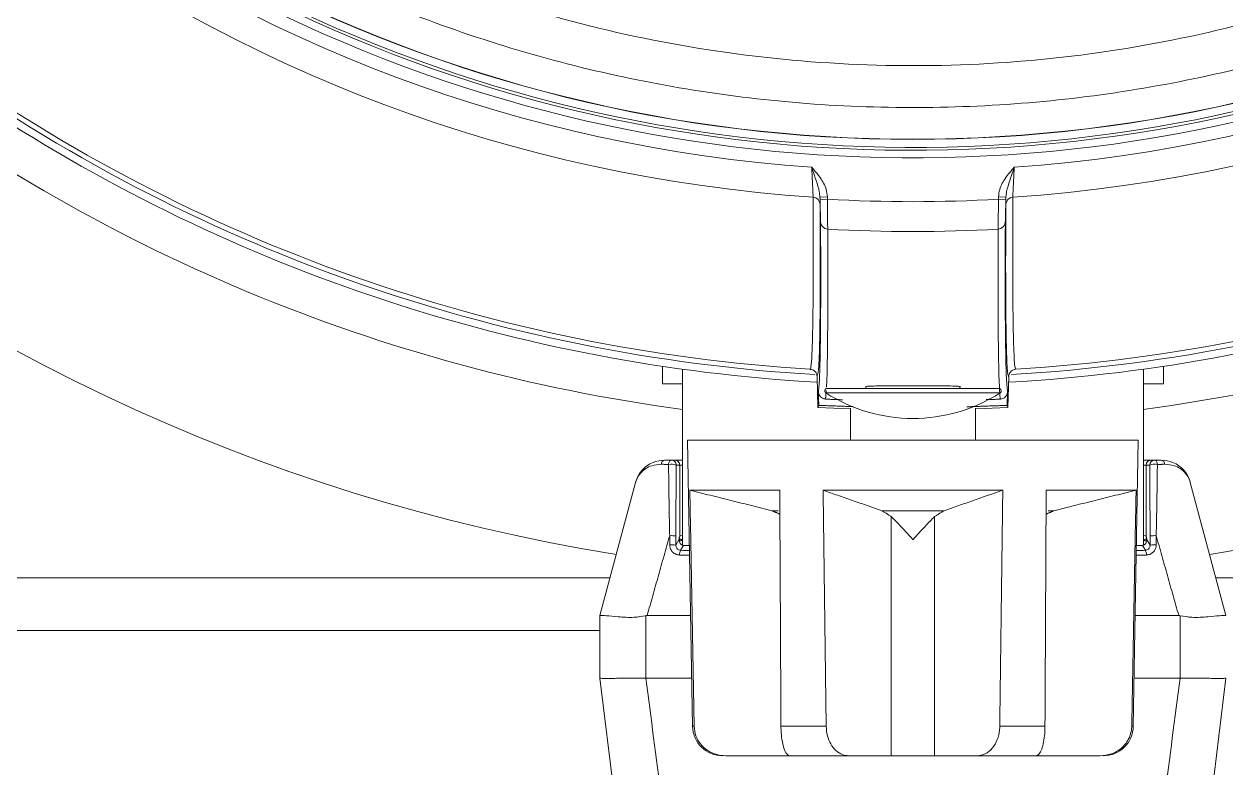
# Model space of a CAD drawing. Extents: x 16.7 to 113.1, y 4.5 to 84.5.
# Drawn here: x 105.198 to 107.598, y 31.767 to 33.252 of the extents above; entities that cross this region are included whole.
import ezdxf

# ---------------------------------------------------------------- set-up
doc = ezdxf.new("R2010")
doc.units = 0
doc.header["$MEASUREMENT"] = 0
doc.linetypes.add('SLD-SOLID', pattern=[0])
doc.layers.add('OBJECT', color=7, linetype='CONTINUOUS')

msp = doc.modelspace()

# ---------------------------------------------------------------- linework, layer by layer
at = {"layer": 'OBJECT', "linetype": 'SLD-SOLID', "lineweight": 15}
for p, q in [((106.787, 32.9064), (106.802, 32.9068)), ((106.7871, 32.9017), (106.787, 32.9064)), ((106.802, 32.9068), (106.8021, 32.9021)), ((107.1433, 32.9021), (107.1434, 32.9068)), ((107.1584, 32.9064), (107.1434, 32.9068)), ((107.1584, 32.9064), (107.1583, 32.9017)), ((106.7871, 32.9017), (106.8021, 32.9021)), ((107.1433, 32.9021), (107.1583, 32.9017)), ((106.4727, 32.5337), (106.4727, 32.5687)), ((107.4727, 32.5687), (107.4727, 32.5337)), ((106.5127, 32.2117), (106.5127, 32.563)), ((106.783, 32.4867), (106.7814, 32.5482)), ((107.1624, 32.4867), (107.164, 32.5482)), ((107.4327, 32.563), (107.4327, 32.2117)), ((106.5127, 32.5337), (106.4727, 32.5337)), ((106.8015, 32.5247), (107.1439, 32.5247)), ((106.8789, 32.5278), (106.8789, 32.5247)), ((107.0664, 32.5247), (107.0664, 32.5278)), ((107.4727, 32.5337), (107.4327, 32.5337)), ((106.7988, 32.5155), (107.1465, 32.5155)), ((106.8477, 32.4853), (106.8477, 32.4215)), ((107.0977, 32.4215), (107.0977, 32.4853)), ((106.5227, 32.4215), (106.5327, 31.8504)), ((107.4227, 32.4215), (106.5227, 32.4215)), ((107.4127, 31.8504), (107.4227, 32.4215)), ((106.4899, 32.3815), (106.497, 32.3815)), ((106.497, 32.3815), (106.5126, 32.3815)), ((107.4484, 32.3815), (107.4328, 32.3815)), ((107.4555, 32.3815), (107.4484, 32.3815)), ((106.5069, 32.3715), (106.4999, 32.3715)), ((106.5069, 32.2295), (106.5069, 32.3715)), ((106.5127, 32.3715), (106.5069, 32.3715)), ((107.4327, 32.3715), (107.4384, 32.3715)), ((107.4384, 32.2295), (107.4384, 32.3715)), ((107.4384, 32.3715), (107.4455, 32.3715)), ((106.3477, 32.0715), (106.4188, 32.337)), ((107.5977, 32.0715), (107.5265, 32.337)), ((106.7067, 32.3215), (106.5272, 32.3215)), ((107.1521, 32.3215), (106.7933, 32.3215)), ((107.4182, 32.3215), (107.2387, 32.3215)), ((106.7032, 32.2806), (106.6912, 32.2806)), ((107.0348, 32.2806), (106.9106, 32.2806)), ((107.2542, 32.2806), (107.2427, 32.2806)), ((106.9295, 31.7915), (106.9295, 32.2689)), ((107.0159, 31.7915), (107.0159, 32.2689)), ((106.499, 32.212), (106.5061, 32.2239)), ((106.5061, 32.2239), (106.5061, 32.2263)), ((106.5062, 32.2282), (106.5069, 32.2295)), ((106.5073, 32.2169), (106.5071, 32.2165)), ((106.5146, 32.2114), (106.5087, 32.2015)), ((106.5146, 32.2114), (106.5169, 32.2114)), ((106.5147, 32.2114), (106.5146, 32.2114)), ((106.5264, 32.2114), (106.5169, 32.2114)), ((106.5264, 32.2114), (106.5169, 32.2114)), ((106.5169, 32.2114), (106.5169, 32.2114)), ((107.4285, 32.2114), (107.419, 32.2114)), ((107.4285, 32.2114), (107.419, 32.2114)), ((107.4285, 32.2114), (107.4308, 32.2114)), ((107.4285, 32.2114), (107.4285, 32.2114)), ((107.4307, 32.2114), (107.4308, 32.2114)), ((107.4308, 32.2114), (107.4367, 32.2015)), ((107.4381, 32.2169), (107.4383, 32.2165)), ((107.4392, 32.2282), (107.4384, 32.2295)), ((107.4393, 32.2239), (107.4393, 32.2263)), ((107.4463, 32.212), (107.4393, 32.2239)), ((106.3678, 32.1465), (104.7727, 32.1465)), ((109.1727, 32.1465), (107.5776, 32.1465)), ((106.3477, 31.9465), (106.3477, 32.0715)), ((106.3477, 32.0715), (106.3477, 32.0715)), ((106.4392, 32.071), (106.4392, 31.9465)), ((106.442, 32.0715), (106.5288, 32.0715)), ((107.5034, 32.0715), (107.4166, 32.0715)), ((107.5061, 32.071), (107.5061, 31.9465)), ((107.5977, 32.0715), (107.5977, 32.0715)), ((104.7727, 32.0416), (106.3477, 32.0416)), ((106.3477, 31.9465), (106.3477, 31.9465)), ((106.3831, 31.6578), (106.3477, 31.9465)), ((106.4394, 31.9465), (106.531, 31.9465)), ((107.506, 31.9465), (107.4144, 31.9465)), ((107.5623, 31.6578), (107.5977, 31.9465)), ((106.5327, 31.8504), (106.5358, 31.8504)), ((106.7091, 31.8504), (106.7994, 31.8504)), ((107.146, 31.8504), (107.2363, 31.8504)), ((107.4096, 31.8504), (107.4127, 31.8504)), ((106.7176, 31.7915), (106.5988, 31.7915)), ((106.7176, 31.7915), (106.7631, 31.7915)), ((106.8445, 31.7915), (106.727, 31.7915)), ((106.9295, 31.7915), (106.8445, 31.7915)), ((106.9295, 31.7915), (107.0159, 31.7915)), ((107.0159, 31.7915), (107.1009, 31.7915)), ((107.2184, 31.7915), (107.1009, 31.7915)), ((107.1823, 31.7915), (107.2278, 31.7915)), ((107.2278, 31.7915), (107.3466, 31.7915))]:
    msp.add_line(p, q, dxfattribs=at)
at = {"layer": 'OBJECT', "linetype": 'SLD-SOLID', "lineweight": 15, "flags": 128}
for points in [[(106.783, 32.4867), (106.8304, 32.4844), (106.8477, 32.4838)], [(107.0977, 32.4838), (107.115, 32.4844), (107.1624, 32.4867)], [(106.4846, 32.3729), (106.4848, 32.3746), (106.4852, 32.3763), (106.4857, 32.3777), (106.4864, 32.379), (106.4871, 32.3801), (106.488, 32.3808), (106.4889, 32.3813), (106.4899, 32.3815)], [(107.4608, 32.3729), (107.4606, 32.3746), (107.4602, 32.3763), (107.4597, 32.3777), (107.459, 32.379), (107.4582, 32.3801), (107.4574, 32.3808), (107.4565, 32.3813), (107.4555, 32.3815)], [(106.5169, 32.2114), (106.5163, 32.2114), (106.5147, 32.2114)], [(107.4307, 32.2114), (107.4301, 32.2114), (107.4285, 32.2114)]]:
    msp.add_lwpolyline(points, dxfattribs=at)
at = {"layer": 'OBJECT', "linetype": 'SLD-SOLID', "lineweight": 15}
for centre, radius, start, end in [((106.9727, 35.9065), 3.0068, 199.7991, 266.1975), ((106.9727, 35.9065), 2.9472, 200.4368, 266.0663), ((106.9727, 35.9065), 3.0068, 273.8025, 340.2009), ((106.9727, 35.9065), 2.9472, 273.9337, 339.5632), ((106.9727, 35.9065), 3.76, 196.2407, 260.9363), ((106.9727, 35.9065), 3.76, 279.0637, 343.7593), ((106.9727, 35.9065), 2.9217, 241.1451, 294.6952), ((106.9727, 35.9065), 2.9067, 241.4467, 294.6952), ((106.9727, 35.9065), 2.901, 241.6184, 294.5249), ((106.9722, 35.907), 2.8855, 242.0886, 297.9114), ((106.9722, 35.907), 2.8851, 242.0886, 297.9114), ((106.9727, 35.9065), 3.4547, 232.3451, 262.3483), ((106.9727, 35.9065), 3.36, 234.3364, 266.6557), ((106.9727, 35.9065), 3.35, 234.4956, 266.4858), ((106.9727, 35.9065), 3.36, 273.3521, 305.6636), ((106.9727, 35.9065), 3.35, 273.5142, 305.5044), ((106.9727, 35.9065), 3.4547, 277.6517, 307.6804), ((106.9727, 35.9065), 3.375, 236.7599, 266.7562), ((106.9727, 35.9065), 3.375, 273.2438, 303.2401), ((106.7724, 32.8914), 0.0149, 1.6923, 86.4323), ((107.173, 32.8914), 0.0149, 93.5677, 178.3077), ((106.9727, 35.9065), 3.0092, 266.7506, 273.2494), ((106.8031, 32.8573), 0.0149, 181.6948, 267.046), ((107.1422, 32.8573), 0.0149, 272.954, 358.3052), ((106.9727, 35.9065), 3.0688, 266.8184, 273.1816), ((106.8015, 32.5197), 0.005, 90, 237.4319), ((107.1439, 32.5197), 0.005, 302.5681, 90), ((106.9727, 32.7877), 0.323, 237.4319, 302.5681), ((106.4785, 32.3735), 0.00813, 102.1963, 182.4272), ((106.4899, 32.3715), 0.00999, 359.9607, 89.9607), ((106.497, 32.3715), 0.00999, 359.9607, 89.9607), ((107.4484, 32.3715), 0.00999, 90.0393, 180.0393), ((107.4555, 32.3715), 0.00999, 90.0393, 180.0393), ((107.4669, 32.3735), 0.00813, 357.5728, 77.8037), ((106.4896, 32.3437), 0.0296, 69.6956, 99.7784), ((107.4558, 32.3437), 0.0296, 80.2216, 110.3044), ((106.4901, 32.163), 0.0678, 82.3869, 92.6803), ((106.4901, 32.1448), 0.0678, 82.3868, 92.6801), ((106.497, 32.2294), 0.00992, 336.6523, 0.2694), ((106.512, 32.214), 0.00733, 82.3717, 135.0105), ((107.4336, 32.214), 0.0072, 46.1304, 93.8953), ((107.4484, 32.2294), 0.00992, 179.7306, 203.3477), ((107.4553, 32.163), 0.0678, 87.3197, 97.6131), ((107.4553, 32.1448), 0.0678, 87.3199, 97.6132), ((106.5219, 32.1937), 0.0153, 149.2139, 185.9958), ((107.4235, 32.1937), 0.0153, 354.0042, 30.7861), ((106.5927, 31.8515), 0.06, 181, 270), ((107.3527, 31.8515), 0.06, 270, 359)]:
    msp.add_arc(centre, radius, start, end, dxfattribs=at)
for centre, major_axis, ratio, start_param, end_param in [((106.4937, 32.2406), (-0.008, 0.0234), 0.411517, 3.54502, 3.919031), ((106.5036, 32.2406), (-0.002, 0.016), 0.100662, 3.339482, 3.812184), ((106.5124, 32.2177), (-0.004, 0.0117), 0.411517, 0.876129, 1.497694), ((106.5219, 32.2294), (0.015, 0), 0.145814, 2.233983, 3.089233), ((107.4235, 32.2294), (0.015, 0), 0.145814, 0.05236, 0.90761), ((107.433, 32.2177), (0.004, 0.0117), 0.411517, 4.785491, 5.407056), ((107.4418, 32.2406), (0.002, 0.016), 0.100662, 2.471001, 2.943703), ((107.4517, 32.2406), (0.008, 0.0234), 0.411517, 2.364154, 2.738165), ((106.9727, 32.3918), (2.2237, 0), 0.08749, 4.50219, 4.510381), ((106.9727, 32.3918), (2.2237, 0), 0.08749, 4.914397, 4.922588)]:
    msp.add_ellipse(centre, major_axis=major_axis, ratio=ratio, start_param=start_param, end_param=end_param, dxfattribs=at)
for points, knots in [([(105.4805, 33.626), (105.5646, 33.5732), (105.7329, 33.4675), (106.0057, 33.3454), (106.2894, 33.2519), (106.5826, 33.192), (106.8806, 33.1649), (107.1787, 33.171), (107.4729, 33.211), (107.7597, 33.2825), (108.0211, 33.3797), (108.2569, 33.4942), (108.3949, 33.5821), (108.4638, 33.626)], [0, 0, 0, 0, 0.094108, 0.188508, 0.282606, 0.376776, 0.471253, 0.56542, 0.658464, 0.751806, 0.844857, 0.922428, 1, 1, 1, 1]), ([(108.5184, 33.5562), (108.454, 33.5152), (108.3248, 33.433), (108.1172, 33.3294), (107.8996, 33.2414), (107.6755, 33.1726), (107.448, 33.1231), (107.2176, 33.0927), (106.9826, 33.0818), (106.7488, 33.0909), (106.5191, 33.1193), (106.2941, 33.1661), (106.0712, 33.2322), (105.8501, 33.319), (105.6328, 33.425), (105.4951, 33.5124), (105.426, 33.5562)], [0, 0, 0, 0, 0.069874, 0.140224, 0.21209, 0.284485, 0.354361, 0.42473, 0.496663, 0.569139, 0.63829, 0.70792, 0.779053, 0.850702, 0.925062, 1, 1, 1, 1]), ([(106.7733, 32.9063), (106.7733, 32.9071), (106.7732, 32.909), (106.7728, 32.9179), (106.7721, 32.9332), (106.7713, 32.9503), (106.7707, 32.9616), (106.7705, 32.9662)], [0, 0, 0, 0, 0.1443918, 0.3760491, 0.6088235, 0.8423024, 1, 1, 1, 1]), ([(106.787, 32.9064), (106.7866, 32.9101), (106.7855, 32.9214), (106.7797, 32.9384), (106.7745, 32.9543), (106.7715, 32.9631), (106.7708, 32.9655), (106.7705, 32.9661), (106.7705, 32.9662)], [0, 0, 0, 0, 0.183054, 0.560692, 0.883614, 0.968523, 0.995126, 1, 1, 1, 1]), ([(106.7705, 32.9662), (106.7706, 32.9662), (106.7721, 32.9644), (106.7779, 32.9576), (106.7889, 32.9439), (106.7997, 32.9257), (106.8014, 32.9119), (106.802, 32.9068)], [0, 0, 0, 0, 0.0039186, 0.1015218, 0.392704, 0.778455, 1, 1, 1, 1]), ([(107.1434, 32.9068), (107.144, 32.9119), (107.1457, 32.9257), (107.1565, 32.9439), (107.1675, 32.9576), (107.1733, 32.9644), (107.1748, 32.9662), (107.1749, 32.9662)], [0, 0, 0, 0, 0.221545, 0.607296, 0.898478, 0.996081, 1, 1, 1, 1]), ([(107.1584, 32.9064), (107.1588, 32.9101), (107.1599, 32.9214), (107.1657, 32.9384), (107.1709, 32.9543), (107.1738, 32.9631), (107.1746, 32.9655), (107.1748, 32.9661), (107.1749, 32.9662)], [0, 0, 0, 0, 0.1830541, 0.5606919, 0.8836136, 0.9685229, 0.9951258, 1, 1, 1, 1]), ([(107.1749, 32.9662), (107.1748, 32.9641), (107.1743, 32.9551), (107.1736, 32.9397), (107.1728, 32.923), (107.1722, 32.9106), (107.1721, 32.9078), (107.1721, 32.9063)], [0, 0, 0, 0, 0.0750518, 0.3075333, 0.5388721, 0.7694947, 1, 1, 1, 1]), ([(106.7673, 32.5628), (106.7677, 32.5632), (106.769, 32.5646), (106.7707, 32.5825), (106.7723, 32.6263), (106.7733, 32.695), (106.7737, 32.7856), (106.7734, 32.8661), (106.7733, 32.9063)], [0, 0, 0, 0, 0.080895, 0.258852, 0.443922, 0.629078, 0.814495, 1, 1, 1, 1]), ([(106.787, 32.9064), (106.7871, 32.9021), (106.7873, 32.895), (106.7873, 32.8927), (106.7873, 32.8918)], [0, 0, 0, 0, 0.601615, 1, 1, 1, 1]), ([(107.1581, 32.8918), (107.1581, 32.8936), (107.1582, 32.8963), (107.1583, 32.9037), (107.1584, 32.9064)], [0, 0, 0, 0, 0.635829, 1, 1, 1, 1]), ([(107.1721, 32.9063), (107.1721, 32.9051), (107.1721, 32.8993), (107.172, 32.8753), (107.1718, 32.8187), (107.1719, 32.743), (107.1725, 32.6583), (107.174, 32.5922), (107.1761, 32.565), (107.1776, 32.5632), (107.178, 32.5628)], [0, 0, 0, 0, 0.005085, 0.025423, 0.106777, 0.26949, 0.432262, 0.675585, 0.919105, 1, 1, 1, 1]), ([(106.7873, 32.8918), (106.7875, 32.8387), (106.7878, 32.7324), (106.7868, 32.6281), (106.7849, 32.562), (106.7828, 32.554), (106.7817, 32.5502)], [0, 0, 0, 0, 0.2555394, 0.5112969, 0.7677118, 1, 1, 1, 1]), ([(106.7882, 32.8569), (106.7882, 32.858), (106.7882, 32.8601), (106.7879, 32.8694), (106.7876, 32.8819), (106.7873, 32.8934), (106.7872, 32.9001), (106.7871, 32.9017)], [0, 0, 0, 0, 0.231019, 0.462023, 0.69344, 0.925618, 1, 1, 1, 1]), ([(106.8021, 32.9021), (106.8021, 32.9), (106.8022, 32.8911), (106.8023, 32.8757), (106.8023, 32.8591), (106.8024, 32.8467), (106.8024, 32.8439), (106.8024, 32.8424)], [0, 0, 0, 0, 0.074329, 0.306371, 0.537748, 0.768825, 1, 1, 1, 1]), ([(107.143, 32.8424), (107.143, 32.8427), (107.143, 32.844), (107.143, 32.8501), (107.1431, 32.8637), (107.1432, 32.8818), (107.1432, 32.8953), (107.1433, 32.9021)], [0, 0, 0, 0, 0.070188, 0.302024, 0.534524, 0.767309, 1, 1, 1, 1]), ([(107.1583, 32.9017), (107.1581, 32.8966), (107.1579, 32.8865), (107.1575, 32.8729), (107.1573, 32.8627), (107.1572, 32.8581), (107.1572, 32.8571), (107.1572, 32.8569)], [0, 0, 0, 0, 0.232846, 0.465705, 0.698166, 0.929864, 1, 1, 1, 1]), ([(107.1637, 32.5487), (107.1634, 32.5491), (107.162, 32.5509), (107.16, 32.5753), (107.1584, 32.6425), (107.1576, 32.7441), (107.1579, 32.8426), (107.1581, 32.8918)], [0, 0, 0, 0, 0.0622572, 0.2962699, 0.5304511, 0.7651405, 1, 1, 1, 1]), ([(106.7839, 32.5177), (106.7847, 32.5265), (106.7865, 32.544), (106.788, 32.6141), (106.7887, 32.7136), (106.7884, 32.8091), (106.7882, 32.8569)], [0, 0, 0, 0, 0.249577, 0.499323, 0.749577, 1, 1, 1, 1]), ([(107.1572, 32.8569), (107.157, 32.8093), (107.1567, 32.714), (107.1574, 32.6145), (107.1589, 32.5441), (107.1607, 32.5265), (107.1615, 32.5177)], [0, 0, 0, 0, 0.2495773, 0.4993231, 0.7495767, 1, 1, 1, 1]), ([(106.8024, 32.8424), (106.8024, 32.8413), (106.8024, 32.8354), (106.8025, 32.8114), (106.8027, 32.7549), (106.8027, 32.6789), (106.8021, 32.598), (106.8012, 32.5444), (106.8001, 32.5306), (106.7998, 32.5273)], [0, 0, 0, 0, 0.006939, 0.034695, 0.145722, 0.367782, 0.589923, 0.901252, 1, 1, 1, 1]), ([(107.1455, 32.5259), (107.1451, 32.5328), (107.1442, 32.5497), (107.1432, 32.6052), (107.1425, 32.6958), (107.1428, 32.7935), (107.143, 32.8424)], [0, 0, 0, 0, 0.151624, 0.374647, 0.687212, 1, 1, 1, 1]), ([(106.7814, 32.5482), (106.7812, 32.5499), (106.7808, 32.5532), (106.7781, 32.5577), (106.7742, 32.561), (106.7704, 32.5625), (106.768, 32.5627), (106.7673, 32.5628)], [0, 0, 0, 0, 0.227365, 0.454729, 0.682094, 0.90946, 1, 1, 1, 1]), ([(107.178, 32.5628), (107.1764, 32.5625), (107.173, 32.562), (107.1687, 32.5591), (107.1655, 32.5551), (107.1642, 32.5512), (107.164, 32.5489), (107.164, 32.5482)], [0, 0, 0, 0, 0.2273664, 0.4547328, 0.6820989, 0.9094643, 1, 1, 1, 1]), ([(106.8783, 32.5278), (106.8784, 32.528), (106.8786, 32.5287), (106.8892, 32.5293), (106.9006, 32.5295), (106.905, 32.5296)], [0, 0, 0, 0, 0.2996648, 0.7298973, 1, 1, 1, 1]), ([(106.905, 32.5296), (106.9134, 32.5297), (106.93, 32.5299), (106.9619, 32.53), (106.9944, 32.5299), (107.0246, 32.5298), (107.0488, 32.5295), (107.0651, 32.5289), (107.0671, 32.5282), (107.0681, 32.5278)], [0, 0, 0, 0, 0.143043, 0.286086, 0.429136, 0.572188, 0.715235, 0.858271, 1, 1, 1, 1]), ([(107.1473, 32.5032), (107.1473, 32.5033), (107.1471, 32.504), (107.1467, 32.5072), (107.1461, 32.5117), (107.1457, 32.5207), (107.1456, 32.5237)], [0, 0, 0, 0, 0.034339, 0.171696, 0.721129, 1, 1, 1, 1]), ([(106.7981, 32.5032), (106.796, 32.5036), (106.7923, 32.5042), (106.7879, 32.5075), (106.7851, 32.5116), (106.784, 32.5152), (106.7839, 32.5172), (106.7839, 32.5177)], [0, 0, 0, 0, 0.308561, 0.551719, 0.748639, 0.946747, 1, 1, 1, 1]), ([(107.1615, 32.5177), (107.1614, 32.5163), (107.1611, 32.5134), (107.1591, 32.5096), (107.1562, 32.5064), (107.1522, 32.5039), (107.149, 32.5035), (107.1473, 32.5032)], [0, 0, 0, 0, 0.172104, 0.343699, 0.527172, 0.746257, 1, 1, 1, 1]), ([(106.4188, 32.337), (106.4189, 32.3371), (106.4191, 32.3379), (106.4198, 32.3405), (106.4229, 32.349), (106.4319, 32.3633), (106.4504, 32.3781), (106.4688, 32.3805), (106.4768, 32.3815)], [0, 0, 0, 0, 0.00366, 0.034965, 0.112488, 0.381452, 0.732443, 1, 1, 1, 1]), ([(107.5265, 32.337), (107.5265, 32.3371), (107.5263, 32.3379), (107.5256, 32.3405), (107.5225, 32.349), (107.5134, 32.3633), (107.495, 32.3781), (107.4766, 32.3805), (107.4686, 32.3815)], [0, 0, 0, 0, 0.00366, 0.034965, 0.112488, 0.381452, 0.732443, 1, 1, 1, 1]), ([(106.4704, 32.3732), (106.4637, 32.3726), (106.4467, 32.3711), (106.4287, 32.3579), (106.4211, 32.3448), (106.419, 32.3377), (106.4189, 32.3371), (106.4188, 32.337)], [0, 0, 0, 0, 0.244744, 0.626729, 0.967928, 0.996144, 1, 1, 1, 1]), ([(106.4869, 32.2307), (106.4868, 32.2374), (106.4862, 32.2706), (106.4853, 32.3182), (106.4848, 32.3587), (106.4846, 32.3729)], [0, 0, 0, 0, 0.139683, 0.698663, 1, 1, 1, 1]), ([(107.4584, 32.2307), (107.4586, 32.2374), (107.4592, 32.2706), (107.46, 32.3182), (107.4606, 32.3587), (107.4608, 32.3729)], [0, 0, 0, 0, 0.139683, 0.698663, 1, 1, 1, 1]), ([(107.475, 32.3732), (107.4817, 32.3726), (107.4987, 32.3711), (107.5167, 32.3579), (107.5243, 32.3448), (107.5264, 32.3377), (107.5265, 32.3371), (107.5265, 32.337)], [0, 0, 0, 0, 0.2447442, 0.626729, 0.9679276, 0.9961436, 1, 1, 1, 1]), ([(106.9727, 32.2227), (106.9726, 32.2228), (106.963, 32.2335), (106.9477, 32.2506), (106.9343, 32.2641), (106.9295, 32.2689)], [0, 0, 0, 0, 0.004613, 0.647697, 1, 1, 1, 1]), ([(107.0159, 32.2689), (107.0096, 32.2625), (106.996, 32.2487), (106.9808, 32.2317), (106.9728, 32.2228), (106.9727, 32.2227)], [0, 0, 0, 0, 0.458054, 0.995388, 1, 1, 1, 1]), ([(106.5066, 32.1921), (106.5044, 32.1924), (106.4998, 32.1929), (106.4938, 32.1966), (106.4893, 32.202), (106.4872, 32.2077), (106.487, 32.2113), (106.4869, 32.2125)], [0, 0, 0, 0, 0.219062, 0.43802, 0.659218, 0.879999, 1, 1, 1, 1]), ([(106.499, 32.212), (106.4991, 32.2108), (106.4994, 32.2084), (106.5011, 32.2053), (106.5038, 32.2028), (106.5065, 32.2017), (106.5082, 32.2016), (106.5087, 32.2015)], [0, 0, 0, 0, 0.219004, 0.437501, 0.669165, 0.907193, 1, 1, 1, 1]), ([(106.5059, 32.2249), (106.5061, 32.2249), (106.5067, 32.2247), (106.5098, 32.2231), (106.5119, 32.2213), (106.5126, 32.2214), (106.5127, 32.2214)], [0, 0, 0, 0, 0.276385, 0.561762, 0.909296, 1, 1, 1, 1]), ([(106.5061, 32.2263), (106.5061, 32.2266), (106.5061, 32.2271), (106.5062, 32.2278), (106.5062, 32.2281), (106.5062, 32.2282), (106.5062, 32.2282)], [0, 0, 0, 0, 0.441079, 0.822105, 0.939417, 1, 1, 1, 1]), ([(106.5146, 32.2114), (106.5141, 32.2114), (106.5128, 32.2115), (106.5107, 32.2123), (106.5085, 32.214), (106.5076, 32.2155), (106.5071, 32.2165)], [0, 0, 0, 0, 0.116463, 0.269448, 0.542695, 1, 1, 1, 1]), ([(107.4308, 32.2114), (107.4313, 32.2114), (107.4326, 32.2115), (107.4346, 32.2123), (107.4369, 32.214), (107.4378, 32.2155), (107.4383, 32.2165)], [0, 0, 0, 0, 0.116463, 0.269448, 0.542695, 1, 1, 1, 1]), ([(107.4395, 32.2249), (107.4393, 32.2249), (107.4387, 32.2247), (107.4356, 32.2231), (107.4335, 32.2213), (107.4328, 32.2214), (107.4327, 32.2214)], [0, 0, 0, 0, 0.276385, 0.561762, 0.909296, 1, 1, 1, 1]), ([(107.4463, 32.212), (107.4462, 32.2108), (107.446, 32.2084), (107.4443, 32.2053), (107.4416, 32.2028), (107.4389, 32.2017), (107.4372, 32.2016), (107.4367, 32.2015)], [0, 0, 0, 0, 0.219004, 0.437501, 0.669165, 0.907193, 1, 1, 1, 1]), ([(107.4388, 32.1921), (107.441, 32.1924), (107.4456, 32.1929), (107.4516, 32.1966), (107.4561, 32.202), (107.4582, 32.2077), (107.4584, 32.2113), (107.4585, 32.2125)], [0, 0, 0, 0, 0.2190622, 0.4380201, 0.659218, 0.8799994, 1, 1, 1, 1]), ([(107.4393, 32.2263), (107.4392, 32.2266), (107.4392, 32.2271), (107.4392, 32.2278), (107.4392, 32.2281), (107.4392, 32.2282), (107.4392, 32.2282)], [0, 0, 0, 0, 0.441079, 0.822105, 0.939417, 1, 1, 1, 1]), ([(106.3477, 32.0715), (106.3479, 32.0715), (106.3487, 32.0717), (106.3587, 32.0709), (106.3825, 32.0694), (106.4112, 32.0663), (106.4314, 32.0697), (106.4392, 32.071)], [0, 0, 0, 0, 0.097508, 0.351331, 0.599304, 0.843154, 1, 1, 1, 1]), ([(107.5977, 32.0715), (107.5975, 32.0715), (107.5967, 32.0717), (107.5867, 32.0709), (107.5629, 32.0694), (107.5342, 32.0663), (107.514, 32.0697), (107.5061, 32.071)], [0, 0, 0, 0, 0.097508, 0.351331, 0.599304, 0.843154, 1, 1, 1, 1]), ([(106.3477, 31.9465), (106.3491, 31.9462), (106.3518, 31.9456), (106.3726, 31.9458), (106.4023, 31.9466), (106.4272, 31.9465), (106.4392, 31.9465)], [0, 0, 0, 0, 0.253584, 0.507165, 0.760847, 1, 1, 1, 1]), ([(106.4394, 31.9465), (106.4497, 31.8672), (106.4673, 31.7307), (106.4849, 31.5943), (106.4922, 31.5372)], [0, 0, 0, 0, 0.581449, 1, 1, 1, 1]), ([(107.506, 31.9465), (107.4957, 31.8672), (107.4781, 31.7307), (107.4605, 31.5943), (107.4531, 31.5372)], [0, 0, 0, 0, 0.5814492, 1, 1, 1, 1]), ([(107.5977, 31.9465), (107.5963, 31.9462), (107.5936, 31.9456), (107.5728, 31.9458), (107.5431, 31.9466), (107.5182, 31.9465), (107.5061, 31.9465)], [0, 0, 0, 0, 0.253584, 0.507165, 0.760847, 1, 1, 1, 1]), ([(106.5358, 31.8504), (106.5365, 31.844), (106.538, 31.8312), (106.548, 31.8142), (106.5626, 31.801), (106.5804, 31.7929), (106.5929, 31.7919), (106.5988, 31.7915)], [0, 0, 0, 0, 0.198025, 0.395861, 0.598899, 0.81482, 1, 1, 1, 1]), ([(106.727, 31.7915), (106.7248, 31.7922), (106.7205, 31.7937), (106.7148, 31.8055), (106.7109, 31.8225), (106.7093, 31.8386), (106.7091, 31.8479), (106.7091, 31.8504)], [0, 0, 0, 0, 0.241746, 0.484004, 0.711798, 0.92205, 1, 1, 1, 1]), ([(106.7994, 31.8504), (106.7999, 31.844), (106.801, 31.8312), (106.8081, 31.8142), (106.8186, 31.801), (106.8313, 31.7929), (106.8403, 31.7919), (106.8445, 31.7915)], [0, 0, 0, 0, 0.198025, 0.395861, 0.598899, 0.81482, 1, 1, 1, 1]), ([(107.1009, 31.7915), (107.1064, 31.7922), (107.1173, 31.7937), (107.1315, 31.8055), (107.1415, 31.8225), (107.1455, 31.8386), (107.1459, 31.8479), (107.146, 31.8504)], [0, 0, 0, 0, 0.2417458, 0.4840044, 0.711798, 0.9220498, 1, 1, 1, 1]), ([(107.2363, 31.8504), (107.2361, 31.844), (107.2357, 31.8312), (107.2328, 31.8142), (107.2287, 31.801), (107.2236, 31.7929), (107.2201, 31.7919), (107.2184, 31.7915)], [0, 0, 0, 0, 0.198025, 0.395861, 0.598899, 0.81482, 1, 1, 1, 1]), ([(107.3466, 31.7915), (107.3542, 31.7922), (107.3694, 31.7937), (107.3894, 31.8055), (107.4033, 31.8225), (107.4089, 31.8386), (107.4095, 31.8479), (107.4096, 31.8504)], [0, 0, 0, 0, 0.241746, 0.484004, 0.711798, 0.92205, 1, 1, 1, 1])]:
    msp.add_open_spline(points, degree=3, knots=knots, dxfattribs=at)
for points in [[(106.7817, 32.5502), (106.7814, 32.5482)], [(107.164, 32.5482), (107.1637, 32.5487)], [(106.7846, 32.4908), (106.7839, 32.5177)], [(106.7993, 32.5202), (106.7981, 32.5032)], [(106.8319, 32.502), (106.7981, 32.5032)], [(107.1473, 32.5032), (107.1187, 32.5022)], [(107.1615, 32.5177), (107.1608, 32.4908)], [(106.783, 32.4867), (106.7846, 32.4908)], [(106.8534, 32.4883), (106.7846, 32.4908)], [(107.1608, 32.4908), (107.0804, 32.4879)], [(107.1608, 32.4908), (107.1624, 32.4867)], [(106.4768, 32.3815), (106.4899, 32.3815)], [(107.4686, 32.3815), (107.4555, 32.3815)], [(106.4846, 32.3729), (106.4704, 32.3732)], [(106.4999, 32.3715), (106.4991, 32.2302)], [(107.4455, 32.3715), (107.4463, 32.2302)], [(107.4608, 32.3729), (107.475, 32.3732)], [(106.5272, 32.3215), (106.5358, 31.8504)], [(106.6912, 32.2806), (106.5272, 32.3215)], [(106.7091, 31.8504), (106.7067, 32.3215)], [(106.7933, 32.3215), (106.7994, 31.8504)], [(106.9106, 32.2806), (106.7933, 32.3215)], [(107.1521, 32.3215), (107.0348, 32.2806)], [(107.146, 31.8504), (107.1521, 32.3215)], [(107.2387, 32.3215), (107.2363, 31.8504)], [(107.4182, 32.3215), (107.2542, 32.2806)], [(107.4096, 31.8504), (107.4182, 32.3215)], [(106.7069, 32.2736), (106.6912, 32.2806)], [(106.9295, 32.2689), (106.9106, 32.2806)], [(107.0348, 32.2806), (107.0159, 32.2689)], [(107.2542, 32.2806), (107.2385, 32.2736)], [(106.4869, 32.2307), (106.442, 32.0715)], [(106.4869, 32.2125), (106.4869, 32.2307)], [(106.4991, 32.2302), (106.499, 32.212)], [(107.4463, 32.2302), (107.4463, 32.212)], [(107.4585, 32.2125), (107.4584, 32.2307)], [(107.4584, 32.2307), (107.5034, 32.0715)], [(106.5267, 32.1919), (106.5066, 32.1921)], [(107.4187, 32.1919), (107.4388, 32.1921)], [(106.442, 32.0715), (106.4392, 32.071)], [(107.5034, 32.0715), (107.5061, 32.071)], [(106.4392, 31.9465), (106.4394, 31.9465)], [(107.5061, 31.9465), (107.506, 31.9465)]]:
    msp.add_open_spline(points, degree=1, dxfattribs=at)

doc.saveas('drawing.dxf')
